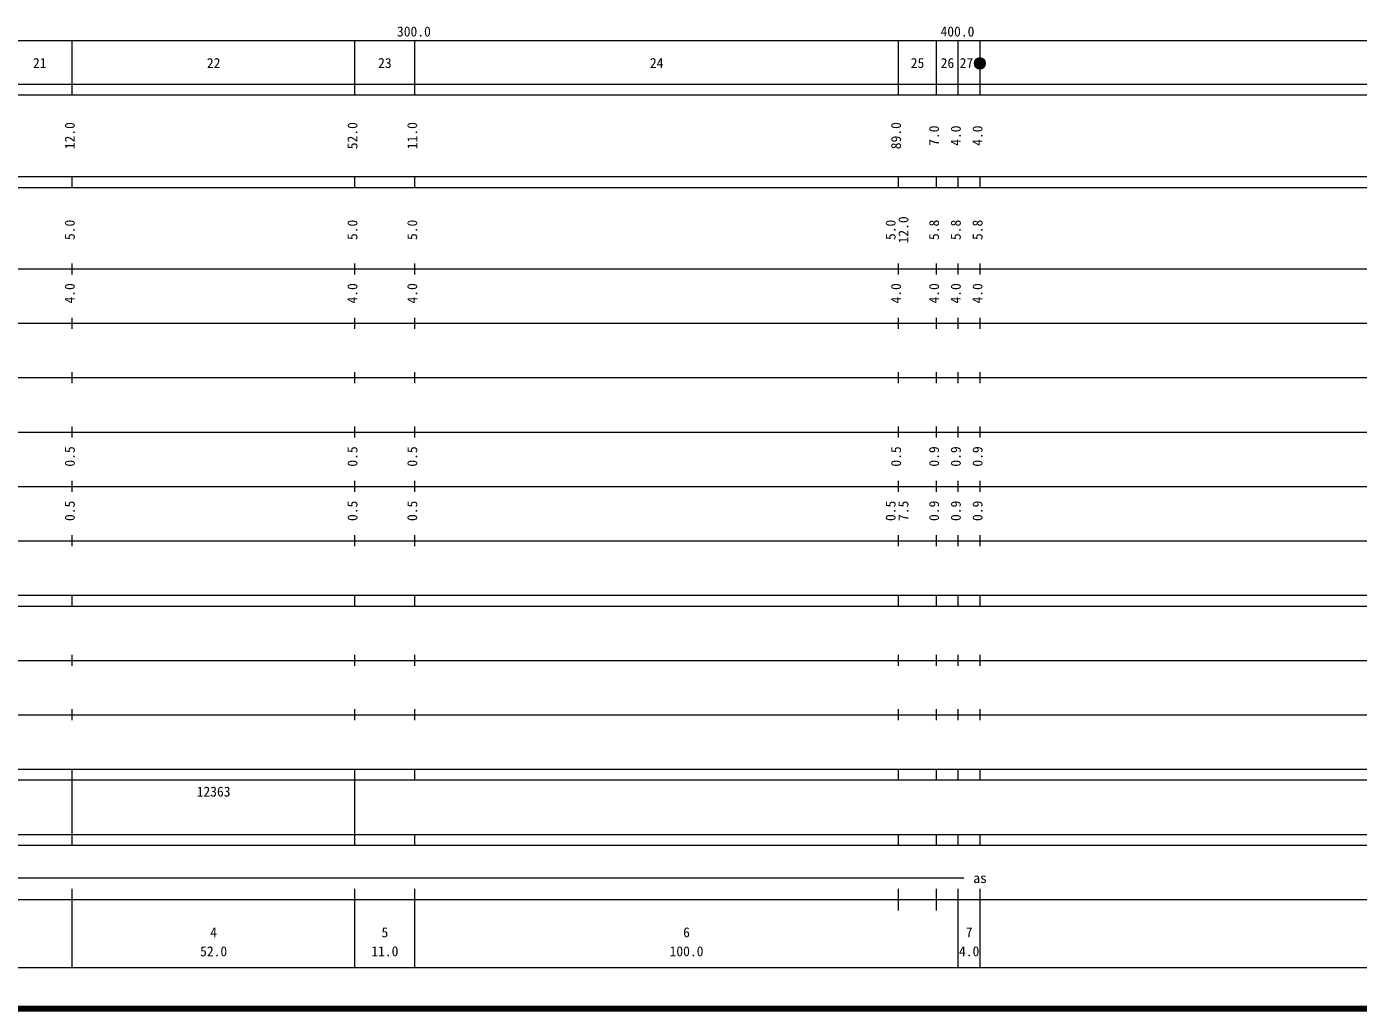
# Model space of a CAD drawing. Units: millimetres, scale not verified. Extents: x 40000 to 680000, y 20000 to 380000.
# Drawn here: x 296596 to 541601, y 20000 to 200555 of the extents above; entities that cross this region are included whole.
import ezdxf
from ezdxf.enums import TextEntityAlignment as Align

# ---------------------------------------------------------------- set-up
doc = ezdxf.new("R2010")
doc.units = ezdxf.units.MM
doc.header["$LTSCALE"] = 1000
doc.layers.add('M-TTL', color=2, linetype='Continuous', lineweight=140)
doc.layers.add('M-TTL-BAND', color=7, linetype='Continuous', lineweight=13)
doc.styles.add('ＭＳ ゴシック', font='')
doc.styles.get('ＭＳ ゴシック').set_extended_font_data('MS Gothic')

msp = doc.modelspace()

# ---------------------------------------------------------------- hatches: boundary and pattern name
at = {"layer": 'M-TTL-BAND'}
msp.add_hatch(color=256, dxfattribs=at).paths.add_polyline_path([(472961, 193791, 1), (470961, 193791, 1)])

# ---------------------------------------------------------------- linework, layer by layer
at = {"layer": 'M-TTL'}
msp.add_line((40000, 20000), (680000, 20000), dxfattribs=at)
at = {"layer": 'M-TTL-BAND'}
for p, q in [((68000, 198000), (579000, 198000)), ((305000, 188000), (305000, 198000)), ((357000, 188000), (357000, 198000)), ((368000, 188000), (368000, 198000)), ((457000, 188000), (457000, 198000)), ((464000, 188000), (464000, 198000)), ((468000, 188000), (468000, 198000)), ((472000, 188000), (472000, 198000)), ((40000, 190000), (579000, 190000)), ((40000, 188000), (579000, 188000)), ((40000, 173000), (579000, 173000)), ((305000, 171000), (305000, 173000)), ((357000, 171000), (357000, 173000)), ((368000, 171000), (368000, 173000)), ((457000, 171000), (457000, 173000)), ((464000, 171000), (464000, 173000)), ((468000, 171000), (468000, 173000)), ((472000, 171000), (472000, 173000)), ((40000, 171000), (579000, 171000)), ((305000, 155000), (305000, 157000)), ((357000, 155000), (357000, 157000)), ((368000, 155000), (368000, 157000)), ((457000, 155000), (457000, 157000)), ((464000, 155000), (464000, 157000)), ((468000, 155000), (468000, 157000)), ((472000, 155000), (472000, 157000)), ((40000, 156000), (579000, 156000)), ((46000, 146000), (579000, 146000)), ((305000, 145000), (305000, 147000)), ((357000, 145000), (357000, 147000)), ((368000, 145000), (368000, 147000)), ((457000, 145000), (457000, 147000)), ((464000, 145000), (464000, 147000)), ((468000, 145000), (468000, 147000)), ((472000, 145000), (472000, 147000)), ((52000, 136000), (579000, 136000)), ((305000, 135000), (305000, 137000)), ((357000, 135000), (357000, 137000)), ((368000, 135000), (368000, 137000)), ((457000, 135000), (457000, 137000)), ((464000, 135000), (464000, 137000)), ((468000, 135000), (468000, 137000)), ((472000, 135000), (472000, 137000)), ((46000, 126000), (579000, 126000)), ((305000, 125000), (305000, 127000)), ((357000, 125000), (357000, 127000)), ((368000, 125000), (368000, 127000)), ((457000, 125000), (457000, 127000)), ((464000, 125000), (464000, 127000)), ((468000, 125000), (468000, 127000)), ((472000, 125000), (472000, 127000)), ((52000, 116000), (579000, 116000)), ((305000, 115000), (305000, 117000)), ((357000, 115000), (357000, 117000)), ((368000, 115000), (368000, 117000)), ((457000, 115000), (457000, 117000)), ((464000, 115000), (464000, 117000)), ((468000, 115000), (468000, 117000)), ((472000, 115000), (472000, 117000)), ((46000, 106000), (579000, 106000)), ((305000, 105000), (305000, 107000)), ((357000, 105000), (357000, 107000)), ((368000, 105000), (368000, 107000)), ((457000, 105000), (457000, 107000)), ((464000, 105000), (464000, 107000)), ((468000, 105000), (468000, 107000)), ((472000, 105000), (472000, 107000)), ((40000, 96000), (579000, 96000)), ((305000, 94000), (305000, 96000)), ((357000, 94000), (357000, 96000)), ((368000, 94000), (368000, 96000)), ((457000, 94000), (457000, 96000)), ((464000, 94000), (464000, 96000)), ((468000, 94000), (468000, 96000)), ((472000, 94000), (472000, 96000)), ((40000, 94000), (579000, 94000)), ((49000, 84000), (579000, 84000)), ((305000, 83000), (305000, 85000)), ((357000, 83000), (357000, 85000)), ((368000, 83000), (368000, 85000)), ((457000, 83000), (457000, 85000)), ((464000, 83000), (464000, 85000)), ((468000, 83000), (468000, 85000)), ((472000, 83000), (472000, 85000)), ((40000, 74000), (579000, 74000)), ((305000, 73000), (305000, 75000)), ((357000, 73000), (357000, 75000)), ((368000, 73000), (368000, 75000)), ((457000, 73000), (457000, 75000)), ((464000, 73000), (464000, 75000)), ((468000, 73000), (468000, 75000)), ((472000, 73000), (472000, 75000)), ((40000, 64000), (579000, 64000)), ((305000, 62000), (305000, 64000)), ((357000, 62000), (357000, 64000)), ((368000, 62000), (368000, 64000)), ((457000, 62000), (457000, 64000)), ((464000, 62000), (464000, 64000)), ((468000, 62000), (468000, 64000)), ((472000, 62000), (472000, 64000)), ((40000, 62000), (579000, 62000)), ((305000, 52000), (305000, 62000)), ((357000, 52000), (357000, 62000)), ((40000, 52000), (579000, 52000)), ((305000, 50000), (305000, 52000)), ((357000, 50000), (357000, 52000)), ((368000, 50000), (368000, 52000)), ((457000, 50000), (457000, 52000)), ((464000, 50000), (464000, 52000)), ((468000, 50000), (468000, 52000)), ((472000, 50000), (472000, 52000)), ((40000, 50000), (579000, 50000)), ((71000, 44000), (469000, 44000)), ((305000, 27500), (305000, 42000)), ((357000, 27500), (357000, 42000)), ((368000, 27500), (368000, 42000)), ((457000, 38000), (457000, 42000)), ((464000, 38000), (464000, 42000)), ((468000, 27500), (468000, 42000)), ((472000, 27500), (472000, 42000)), ((40000, 40000), (579000, 40000)), ((68000, 27500), (579000, 27500))]:
    msp.add_line(p, q, dxfattribs=at)
at = {"layer": 'M-TTL-BAND', "lineweight": 25}
msp.add_lwpolyline([(472961, 193791, 1), (470961, 193791, 1)], format="xyb", close=True, dxfattribs=at)
msp.add_circle((471961, 193791), 1000, dxfattribs=at)

# ---------------------------------------------------------------- texts
at = {"layer": 'M-TTL-BAND', "style": 'ＭＳ ゴシック'}
for s, p in [('300.0', (367844, 198195)), ('400.0', (467844, 198195)), ('21', (299000, 192405)), ('22', (331000, 192405)), ('23', (362500, 192405)), ('24', (412500, 192405)), ('25', (460500, 192405)), ('26', (466000, 192405)), ('27', (469495, 192405)), ('as', (472000, 42500)), ('4', (331000, 32523)), ('5', (362500, 32523)), ('6', (418000, 32523)), ('7', (470000, 32523)), ('52.0', (331000, 29033)), ('11.0', (362500, 29033)), ('100.0', (418000, 29033)), ('4.0', (470000, 29033))]:
    msp.add_text(s, height=1833, dxfattribs=at).set_placement(p, align=Align.BOTTOM_CENTER)
for s, p in [('12.0', (306000, 180500)), ('52.0', (358000, 180500)), ('11.0', (369000, 180500)), ('89.0', (458000, 180500)), ('7.0', (465000, 180500)), ('4.0', (469000, 180500)), ('4.0', (473000, 180500)), ('5.0', (306000, 163174)), ('5.0', (358000, 163174)), ('5.0', (369000, 163174)), ('5.0', (457000, 163174)), ('12.0', (459370, 163174)), ('5.8', (465000, 163174)), ('5.8', (469000, 163174)), ('5.8', (473000, 163174)), ('4.0', (306000, 151500)), ('4.0', (358000, 151500)), ('4.0', (369000, 151500)), ('4.0', (458000, 151500)), ('4.0', (465000, 151500)), ('4.0', (469000, 151500)), ('4.0', (473000, 151500)), ('0.5', (306000, 121500)), ('0.5', (358000, 121500)), ('0.5', (369000, 121500)), ('0.5', (458000, 121500)), ('0.9', (465000, 121500)), ('0.9', (469000, 121500)), ('0.9', (473000, 121500)), ('0.5', (306000, 111500)), ('0.5', (358000, 111500)), ('0.5', (369000, 111500)), ('0.5', (457000, 111500)), ('7.5', (459370, 111500)), ('0.9', (465000, 111500)), ('0.9', (469000, 111500)), ('0.9', (473000, 111500))]:
    msp.add_text(s, height=1833, rotation=90, dxfattribs=at).set_placement(p, align=Align.BOTTOM_CENTER)
msp.add_text('12363', height=1833, dxfattribs=at).set_placement((327875, 58405), align=Align.BOTTOM_LEFT)

doc.saveas('drawing.dxf')
